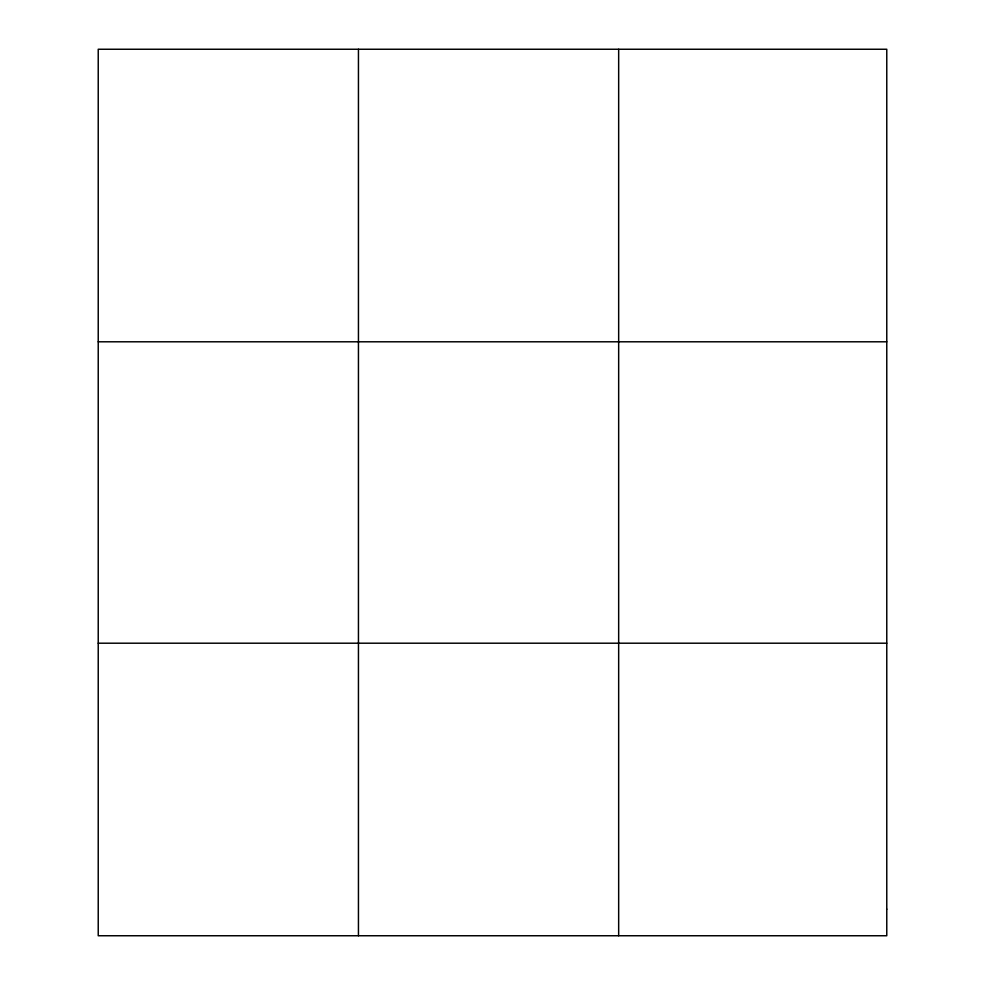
<?xml version="1.0" encoding="UTF-8"?>
<svg xmlns="http://www.w3.org/2000/svg" width="985" height="985" viewBox="0 0 985 985"><rect width="100%" height="100%" fill="white"/><g stroke="black" fill="none" stroke-linecap="round" stroke-linejoin="round"><path stroke-width="1.48" d="M358.442 935.75L358.442 49.25M618.666 935.75L618.666 49.25M98.229 341.795L886.771 341.795M98.229 643.205L886.771 643.205M886.771 909.155L886.771 935.75L98.229 935.75L98.229 49.25L886.771 49.25L886.771 909.155"/></g></svg>
